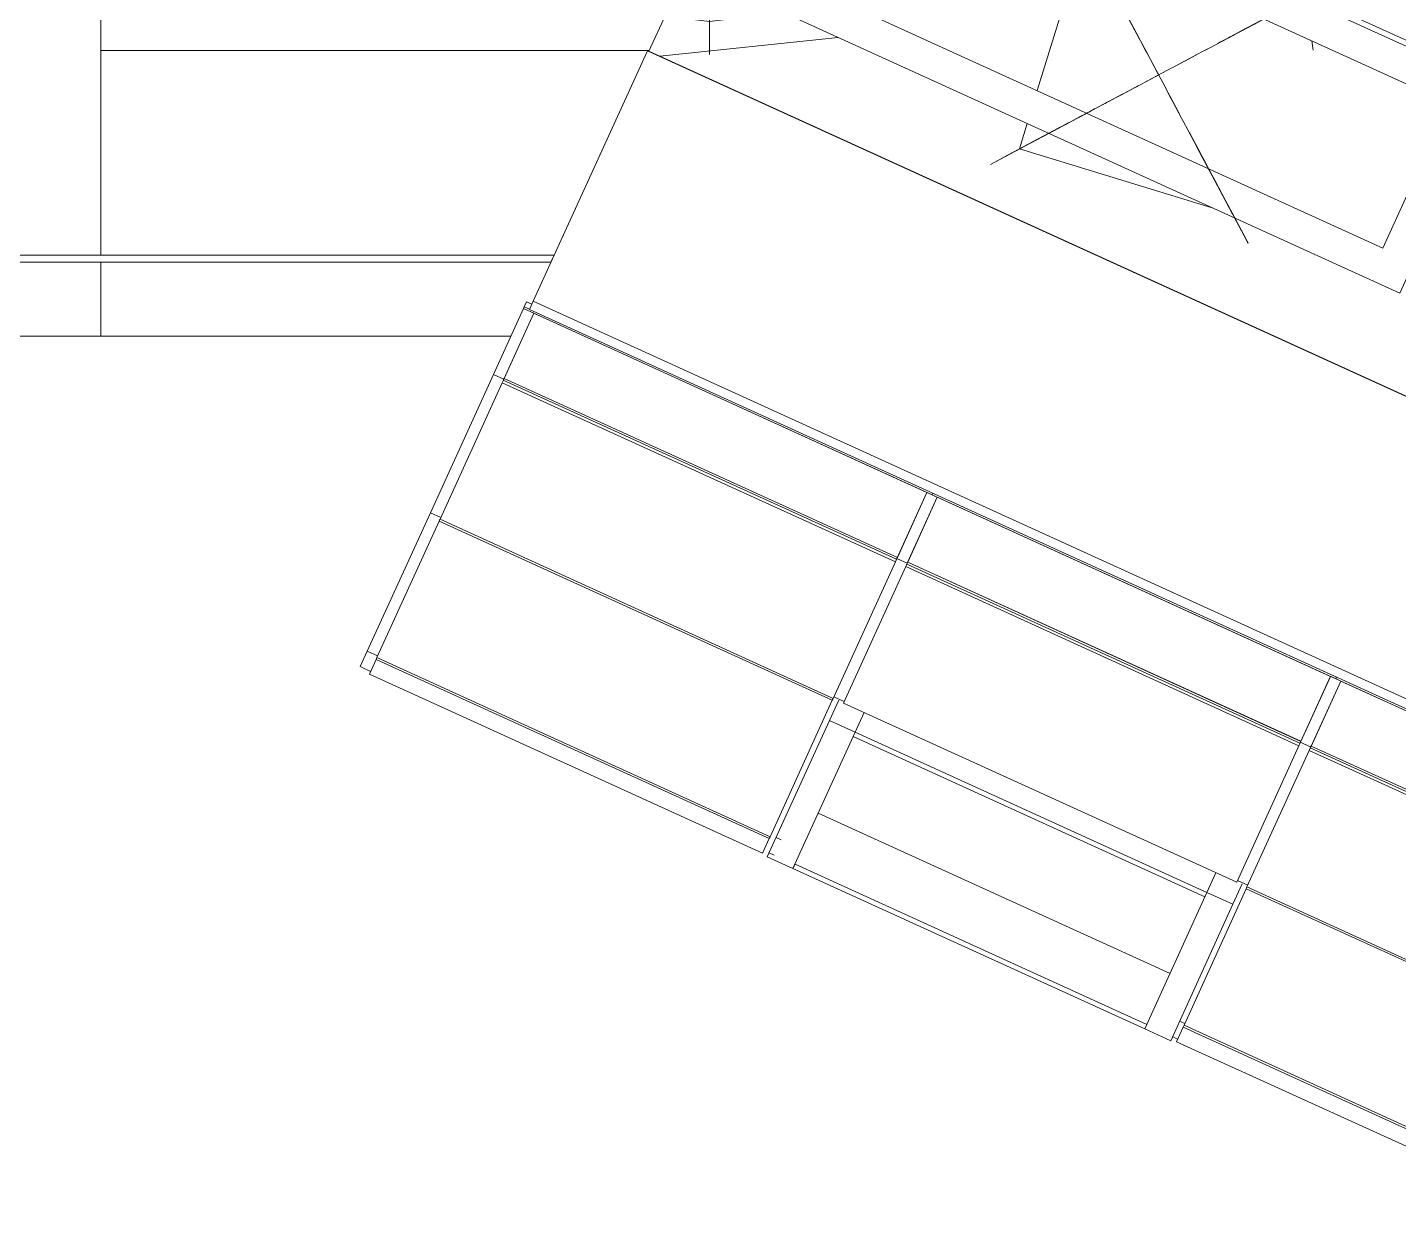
# Model space of a CAD drawing. Header units: inches. Extents: x -578 to 1873, y 397 to 1812.
# Drawn here: x -434.1 to -313.5, y 1076.8 to 1182.4 of the extents above; entities that cross this region are included whole.
import ezdxf

# ---------------------------------------------------------------- set-up
doc = ezdxf.new("R2010")
doc.units = ezdxf.units.IN
doc.header["$MEASUREMENT"] = 0
for name, color, linetype, lineweight in [('A-GLAZ-CURT', 52, 'Continuous', 9), ('A-GLAZ-CWMG', 51, 'Continuous', 9), ('A-ROOF', 132, 'Continuous', 13), ('A-WALL', 113, 'Continuous', 13), ('I-FURN', 30, 'Continuous', 9), ('L-HRDS', 13, 'Continuous', 9), ('L-PLNT', 71, 'Continuous', 9)]:
    doc.layers.add(name, color=color, linetype=linetype, lineweight=lineweight)

# ---------------------------------------------------------------- blocks, each defined once
blk = doc.blocks.new('3D Cad File Example_dwg_CP_Solar Panel - Square-1731942-_3D_-2915-Level 1')
at = {"layer": 'A-GLAZ-CURT'}
for p, q in [((-1042.2, -43.84), (-1041.61, -42.55)), ((-1041.61, -42.55), (-1041.54, -42.39)), ((-1041.61, -42.55), (-1007.04, -58.31)), ((-1007.62, -59.59), (-1042.2, -43.84)), ((-1007.62, -59.59), (-1007.04, -58.31)), ((-1007.04, -58.31), (-1006.96, -58.15))]:
    blk.add_line(p, q, dxfattribs=at)
blk = doc.blocks.new('3D Cad File Example_dwg_CP_Solar Panel - Square-V6-_3D_-2916-Level 1')
at = {"layer": 'A-GLAZ-CURT'}
for p, q in [((-1036.07, -30.38), (-1041.54, -42.39)), ((-1036.07, -30.38), (-1036, -30.22)), ((-1001.49, -46.14), (-1036.07, -30.38)), ((-1041.54, -42.39), (-1006.96, -58.15)), ((-1001.49, -46.14), (-1006.96, -58.15)), ((-1001.49, -46.14), (-1001.42, -45.98))]:
    blk.add_line(p, q, dxfattribs=at)
blk = doc.blocks.new('3D Cad File Example_dwg_System Panel - Solar Wall Edges-1683376-_3D_-2917-Level 1')
at = {"layer": 'A-GLAZ-CURT'}
for p, q in [((-1027.75, -12.11), (-1030.35, -17.83)), ((-1027.75, -12.11), (-993.17, -27.87)), ((-1030.35, -17.83), (-995.77, -33.59)), ((-995.77, -33.59), (-993.17, -27.87))]:
    blk.add_line(p, q, dxfattribs=at)
blk = doc.blocks.new('3D Cad File Example_dwg_Rectangular Mullion - 1_ x 1_5_ _Black_-1053128-_3D_-2918-Level 1')
at = {"layer": 'A-GLAZ-CWMG'}
for p, q in [((-959.45, -50.34), (-959.37, -50.18)), ((-924.87, -66.09), (-959.45, -50.34)), ((-924.79, -65.93), (-959.37, -50.18)), ((-924.79, -65.93), (-924.87, -66.09))]:
    blk.add_line(p, q, dxfattribs=at)
blk = doc.blocks.new('3D Cad File Example_dwg_Rectangular Mullion - 1_ x 1_5_ _Black_-1053131-_3D_-2919-Level 1')
at = {"layer": 'A-GLAZ-CWMG'}
for p, q in [((-970.5, -74.59), (-970.95, -74.38)), ((-971.57, -75.74), (-971.12, -75.95))]:
    blk.add_line(p, q, dxfattribs=at)
blk = doc.blocks.new('3D Cad File Example_dwg_Rectangular Mullion - 1_ x 1_5_ _Black_-V7-_3D_-2920-Level 1')
at = {"layer": 'A-GLAZ-CWMG'}
for p, q in [((-965.86, -62.01), (-964.95, -62.42)), ((-970.95, -74.38), (-970.5, -74.59))]:
    blk.add_line(p, q, dxfattribs=at)
blk = doc.blocks.new('3D Cad File Example_dwg_Rectangular Mullion - 1_ x 1_5_ _Black_-V7-_3D_-V3-Level 1')
at = {"layer": 'A-GLAZ-CWMG'}
for p, q in [((-960.32, -49.84), (-960.38, -49.98)), ((-960.32, -49.84), (-959.41, -50.26)), ((-959.47, -50.39), (-959.41, -50.26)), ((-965.86, -62.01), (-964.95, -62.42))]:
    blk.add_line(p, q, dxfattribs=at)
blk = doc.blocks.new('3D Cad File Example_dwg_Rectangular Mullion - 1_ x 1_5_ _Black_-1683368-_3D_-2921-Level 1')
at = {"layer": 'A-GLAZ-CWMG'}
for p, q in [((-957.68, -44.04), (-960.32, -49.84)), ((-956.77, -44.46), (-959.41, -50.26)), ((-956.77, -44.46), (-957.68, -44.04)), ((-960.32, -49.84), (-959.41, -50.26))]:
    blk.add_line(p, q, dxfattribs=at)
blk = doc.blocks.new('3D Cad File Example_dwg_Rectangular Mullion - 1_ x 1_5_ _Black_-1053135-_3D_-2925-Level 1')
at = {"layer": 'A-GLAZ-CWMG'}
for p, q in [((-992.71, -28.08), (-992.64, -27.93)), ((-992.71, -28.08), (-957.22, -44.25)), ((-957.22, -44.25), (-957.15, -44.1))]:
    blk.add_line(p, q, dxfattribs=at)
blk = doc.blocks.new('3D Cad File Example_dwg_Rectangular Mullion - 1_ x 1_5_ _Black_-1683379-_3D_-2927-Level 1')
at = {"layer": 'A-GLAZ-CWMG'}
for p, q in [((-1028.66, -11.7), (-1031.3, -17.5)), ((-1028.66, -11.7), (-1027.75, -12.11)), ((-1027.75, -12.11), (-1030.39, -17.91)), ((-1030.39, -17.91), (-1031.3, -17.5))]:
    blk.add_line(p, q, dxfattribs=at)
blk = doc.blocks.new('3D Cad File Example_dwg_Rectangular Mullion - 1_ x 1_5_ _Black_-1053170-_3D_-2928-Level 1')
at = {"layer": 'A-GLAZ-CWMG'}
for p, q in [((-1043.01, -43.19), (-1042.39, -41.83)), ((-1041.48, -42.25), (-1042.39, -41.83)), ((-1042.1, -43.61), (-1043.01, -43.19))]:
    blk.add_line(p, q, dxfattribs=at)
blk = doc.blocks.new('3D Cad File Example_dwg_Rectangular Mullion - 1_ x 1_5_ _Black_-V9-_3D_-2929-Level 1')
at = {"layer": 'A-GLAZ-CWMG'}
for p, q in [((-1036.84, -29.66), (-1042.39, -41.83)), ((-1035.93, -30.08), (-1036.84, -29.66)), ((-1041.48, -42.25), (-1042.39, -41.83))]:
    blk.add_line(p, q, dxfattribs=at)
blk = doc.blocks.new('3D Cad File Example_dwg_Rectangular Mullion - 1_ x 1_5_ _Black_-V9-_3D_-V5-Level 1')
at = {"layer": 'A-GLAZ-CWMG'}
for p, q in [((-1031.3, -17.5), (-1036.84, -29.66)), ((-1030.39, -17.91), (-1031.3, -17.5)), ((-1030.45, -18.05), (-1030.39, -17.91)), ((-1035.93, -30.08), (-1036.84, -29.66))]:
    blk.add_line(p, q, dxfattribs=at)
blk = doc.blocks.new('3D Cad File Example_dwg_Pergola Modern - Pergola-1094976-_3D_-2974-Level 1')
at = {"layer": 'I-FURN'}
blk.add_line((85.5, -54), (-85.5, -54), dxfattribs=at)
blk = doc.blocks.new('3D Cad File Example_dwg_Planter Box - 96_L x 20_W x 24_H-1472894-_3D_-3529-Level 1')
at = {"layer": 'L-HRDS'}
for p, q in [((48, 10), (-48, 10)), ((-48, -10), (-48, 10)), ((48, 10), (48, -10)), ((45, 7), (-45, 7)), ((-45, -7), (-45, 7)), ((45, -7), (45, 7)), ((45, -7), (-45, -7)), ((48, -10), (-48, -10))]:
    blk.add_line(p, q, dxfattribs=at)
blk = doc.blocks.new('3D Cad File Example_dwg_RPC Shrub - Lupin 3_-10_-1394599-_3D_-V87-Level 1')
at = {"layer": 'L-PLNT'}
for p, q in [((0, 16.02), (0, 16.76)), ((0, 16.76), (0, 8.9)), ((0, 7.27), (0, 16.02)), ((0, 14.98), (0, 15.42)), ((0, 15.42), (0, 15.14)), ((0, 15.14), (0, 10.95)), ((0, 14.98), (0, 9.94)), ((0, 14.09), (0, 14.83)), ((0, 14.83), (0, 8.16)), ((0, 13.86), (-12.53, 1.32)), ((0, 9.19), (0, 14.09)), ((1.65, 12.21), (0, 13.86)), ((0, 8.14), (0, 10.95)), ((0, 9.87), (0, 10.08)), ((0, 10.08), (0, 8.9)), ((0, 8.16), (0, 9.94)), ((0, 9.87), (0, 9.48)), ((13.77, 0.08), (3.79, 10.07)), ((0, 7.12), (0, 9.64)), ((0, 9.59), (0, 9.64)), ((0, 9.59), (0, 9.51)), ((0, 9.51), (0, 9.39)), ((0, 9.48), (0, 6.82)), ((0, 9.39), (0, 9.26)), ((0, 9.26), (0, 9.12)), ((0, 8.9), (0, 9.19)), ((0, 8.34), (0, 9.14)), ((0, 9.14), (0, 7.56)), ((0, 9.12), (0, 9)), ((0, 8.9), (0, 9)), ((0, 7.8), (0, 8.34)), ((0, 6.82), (0, 8.3)), ((0, 8.2), (0, 8.3)), ((0, 8.2), (0, 8.08)), ((0, 7.56), (0, 8.14)), ((0, 8.08), (0, 7.95)), ((0, 7.95), (0, 7.81)), ((0, 7.81), (0, 7.56)), ((0, 7.81), (0, 7.7)), ((0, 7.48), (0, 7.8)), ((0, 7.61), (0, 7.7)), ((0, 7.56), (0, 7.61)), ((0, 7.41), (0, 7.56)), ((0, 7.43), (0, 7.56)), ((0, 7.48), (0, 7.41)), ((0, 7.43), (0, 7.32)), ((0, 6.38), (0, 7.42)), ((0, 7.41), (0, 7.42)), ((0, 6.82), (0, 7.41)), ((0, 7.32), (0, 7.24)), ((0, 7.27), (0, 7.12)), ((0, 7.24), (0, 7.17)), ((0, 7.17), (0, 7.11)), ((0, 7.16), (0, 4.73)), ((0, 7.11), (0, 7.05)), ((0, 7.05), (0, 6.97)), ((0, 6.97), (0, 6.38)), ((0, 6.82), (0, 5.93)), ((0, 3.56), (0, 5.93)), ((0, 5.19), (0, 5.34)), ((0, 4.3), (0, 5.34)), ((0, 5.19), (0, 4.3)), ((0, 4.3), (0, 3.56)), ((0, 4.3), (0, 3.71)), ((0, 3.11), (0, 3.71)), ((0, 2.04), (0, 3.39)), ((0, 3.39), (0, 3.2)), ((0, 3.2), (0, 2.37)), ((0, 2.22), (0, 3.11)), ((0, 2.37), (0, 2.22)), ((0, 2.04), (0, 2.22)), ((0, 2.22), (0, 0.84)), ((0, 1.04), (0, 1.48)), ((0, 1.48), (0, 0.12)), ((0, 1.04), (0, -1.33)), ((0, 0.84), (0, 0.21)), ((0, 0.12), (0, 0.21)), ((-16, 0), (-16.76, 0)), ((-16.76, 0), (-16.61, 0)), ((-8.9, 0), (-16.61, 0)), ((-16.45, 0), (-16.46, 0)), ((-16.46, 0), (-14.6, 0)), ((-16.45, 0), (-14.43, 0)), ((-16, 0), (-13.82, 0)), ((-14.6, 0), (-10.56, 0)), ((-8.01, 0), (-14.43, 0)), ((-10.38, 0), (-13.94, 0)), ((-13.94, 0), (-13.74, 0)), ((-13.74, 0), (-13.82, 0)), ((-13.79, 0), (-13.05, 0)), ((-13.79, 0), (-8.45, 0)), ((-13.05, 0), (-7.12, 0)), ((-8.75, 0), (-11.27, 0)), ((-11.27, 0), (-10.38, 0)), ((-7.86, 0), (-10.56, 0)), ((-7.86, 0), (-9.79, 0)), ((-9.79, 0), (-9.7, 0)), ((-9.7, 0), (-9.54, 0)), ((-9.54, 0), (-9.33, 0)), ((-9.42, 0), (-8.33, 0)), ((-5.75, 0), (-9.33, 0)), ((-9.33, 0), (-9.09, 0)), ((-8.9, 0), (-9.19, 0)), ((-9.19, 0), (-8.01, 0)), ((-9.09, 0), (-8.85, 0)), ((-8.85, 0), (-8.63, 0)), ((-8.75, 0), (-8.36, 0)), ((-8.45, 0), (-8.63, 0)), ((-8.33, 0), (-8.36, 0)), ((-8.11, 0), (-8.16, 0)), ((-8.16, 0), (-5.91, 0)), ((-8.02, 0), (-8.11, 0)), ((-7.64, 0), (-8.02, 0)), ((-7.52, 0), (-7.64, 0)), ((-7.52, 0), (-7.41, 0)), ((-7.41, 0), (-4.6, 0)), ((-7.12, 0), (-6.97, 0)), ((-6.97, 0), (-6.11, 0)), ((-5.91, 0), (-6.11, 0)), ((-4.3, 0), (-5.04, 0)), ((-4.6, 0), (-5.04, 0)), ((-2.67, 0), (-4.3, 0)), ((-2.65, 0), (-3.78, 0)), ((-3.78, 0), (-3.74, 0)), ((-3.74, 0), (-3.14, 0)), ((-2.08, 0), (-3.14, 0)), ((-2.67, 0), (-2.37, 0)), ((-1.78, 0), (-2.65, 0)), ((-1.48, 0), (-2.37, 0)), ((-2.08, 0), (-1.78, 0)), ((-1.33, 0), (-1.48, 0)), ((1.04, 0), (-1.33, 0)), ((1.48, 0), (0.12, 0)), ((0.12, 0), (0.21, 0)), ((0.84, 0), (0.21, 0)), ((2.22, 0), (0.84, 0)), ((1.04, 0), (1.48, 0)), ((2.04, 0), (2.22, 0)), ((2.04, 0), (3.39, 0)), ((2.22, 0), (3.11, 0)), ((2.37, 0), (2.22, 0)), ((3.2, 0), (2.37, 0)), ((3.11, 0), (3.71, 0)), ((3.39, 0), (3.2, 0)), ((4.3, 0), (3.56, 0)), ((3.56, 0), (5.93, 0)), ((9.9, 0), (3.61, 0)), ((4.3, 0), (3.71, 0)), ((5.19, 0), (4.3, 0)), ((4.3, 0), (5.34, 0)), ((5.19, 0), (5.34, 0)), ((6.82, 0), (5.93, 0)), ((6.97, 0), (6.38, 0)), ((6.38, 0), (7.42, 0)), ((6.82, 0), (7.41, 0)), ((9.48, 0), (6.82, 0)), ((6.82, 0), (8.3, 0)), ((7.05, 0), (6.97, 0)), ((7.11, 0), (7.05, 0)), ((7.17, 0), (7.11, 0)), ((7.27, 0), (7.12, 0)), ((7.12, 0), (9.64, 0)), ((7.24, 0), (7.17, 0)), ((7.32, 0), (7.24, 0)), ((7.27, 0), (16.02, 0)), ((7.43, 0), (7.32, 0)), ((7.48, 0), (7.41, 0)), ((7.41, 0), (7.56, 0)), ((7.41, 0), (7.42, 0)), ((7.43, 0), (7.56, 0)), ((7.48, 0), (7.8, 0)), ((7.94, 0), (7.56, 0)), ((7.56, 0), (8.14, 0)), ((9.14, 0), (7.56, 0)), ((7.56, 0), (7.61, 0)), ((7.61, 0), (7.7, 0)), ((7.81, 0), (7.7, 0)), ((7.8, 0), (8.34, 0)), ((7.95, 0), (7.81, 0)), ((8.27, 0), (7.94, 0)), ((8.08, 0), (7.95, 0)), ((8.2, 0), (8.08, 0)), ((8.14, 0), (10.95, 0)), ((14.83, 0), (8.16, 0)), ((8.16, 0), (9.94, 0)), ((8.2, 0), (8.3, 0)), ((8.58, 0), (8.27, 0)), ((8.34, 0), (9.14, 0)), ((8.88, 0), (8.58, 0)), ((9.19, 0), (8.88, 0)), ((10.08, 0), (8.9, 0)), ((8.9, 0), (9, 0)), ((16.76, 0), (8.9, 0)), ((8.9, 0), (9.19, 0)), ((9.12, 0), (9, 0)), ((9.26, 0), (9.12, 0)), ((9.52, 0), (9.19, 0)), ((9.19, 0), (14.09, 0)), ((9.39, 0), (9.26, 0)), ((9.51, 0), (9.39, 0)), ((9.87, 0), (9.48, 0)), ((9.59, 0), (9.51, 0)), ((9.52, 0), (9.9, 0)), ((9.59, 0), (9.64, 0)), ((9.87, 0), (10.08, 0)), ((14.98, 0), (9.94, 0)), ((15.14, 0), (10.95, 0)), ((14.09, 0), (14.83, 0)), ((14.98, 0), (15.42, 0)), ((15.42, 0), (15.14, 0)), ((16.02, 0), (16.76, 0)), ((0, -1.33), (0, -1.48)), ((0, -1.48), (0, -2.37)), ((0, -2.08), (0, -1.78)), ((0, -1.78), (0, -2.65)), ((0, -2.08), (0, -3.14)), ((0, -2.67), (0, -2.37)), ((0, -2.65), (0, -3.78)), ((0, -2.67), (0, -4.3)), ((0, -3.74), (0, -3.14)), ((0, -3.78), (0, -3.74)), ((0, -4.3), (0, -5.04)), ((0, -7.41), (0, -4.6)), ((0, -4.6), (0, -5.04)), ((13.12, -4.2), (12.82, -5.04)), ((0, -8.16), (0, -5.91)), ((0, -5.91), (0, -6.11)), ((0, -6.97), (0, -6.11)), ((0, -7.12), (0, -6.97)), ((0, -13.05), (0, -7.12)), ((0, -7.52), (0, -7.41)), ((0, -7.44), (0, -10.1)), ((0, -7.52), (0, -7.64)), ((0, -7.64), (0, -8.02)), ((0, -7.86), (0, -9.79)), ((0, -7.86), (0, -10.56)), ((0, -9.19), (0, -8.01)), ((0, -8.01), (0, -14.43)), ((0, -8.02), (0, -8.11)), ((0, -8.11), (0, -8.16)), ((0, -10.1), (0, -8.33)), ((0, -8.33), (0, -8.36)), ((0, -8.75), (0, -8.36)), ((0, -13.79), (0, -8.45)), ((0, -8.45), (0, -8.63)), ((0, -8.85), (0, -8.63)), ((0, -8.75), (0, -11.27)), ((0, -9.09), (0, -8.85)), ((0, -8.9), (0, -9.19)), ((0, -8.9), (0, -14.88)), ((0, -9.33), (0, -9.09)), ((0, -9.54), (0, -9.33)), ((0, -9.7), (0, -9.54)), ((0, -9.79), (0, -9.7)), ((0, -11.27), (0, -10.38)), ((0, -10.38), (0, -13.94)), ((0, -14.6), (0, -10.56)), ((-4.46, -13.03), (-3.68, -13.31)), ((0, -13.79), (0, -13.05)), ((0, -13.94), (0, -13.74)), ((0, -13.74), (0, -13.82)), ((0, -14.88), (0, -13.82)), ((0, -14.88), (0, -14.43)), ((0.63, -13.78), (1.57, -13.68)), ((0, -14.88), (0, -14.6))]:
    blk.add_line(p, q, dxfattribs=at)
blk = doc.blocks.new('3D Cad File Example_dwg_RPC Shrub - Lupin 3_-10_-1394599-_3D_-V96-Level 1')
at = {"layer": 'L-PLNT'}
for p, q in [((-1, 12.86), (-1.36, 12.49)), ((0, 7.27), (0, 12.4)), ((0, 12.4), (0, 8.9)), ((0, 9.19), (0, 12.4)), ((0, 12.4), (0, 8.16)), ((0, 12.4), (0, 9.94)), ((0, 12.4), (0, 10.95)), ((0, 8.14), (0, 10.95)), ((3.64, 10.21), (2.67, 11.19)), ((-3.63, 10.23), (-12.03, 1.83)), ((0, 9.87), (0, 10.08)), ((0, 10.08), (0, 8.9)), ((0, 8.16), (0, 9.94)), ((0, 9.87), (0, 9.48)), ((0, 7.12), (0, 9.64)), ((0, 9.59), (0, 9.64)), ((0, 9.59), (0, 9.51)), ((0, 9.51), (0, 9.39)), ((0, 9.48), (0, 6.82)), ((0, 9.39), (0, 9.26)), ((0, 9.26), (0, 9.12)), ((0, 8.9), (0, 9.19)), ((0, 8.34), (0, 9.14)), ((0, 9.14), (0, 7.56)), ((0, 9.12), (0, 9)), ((0, 8.9), (0, 9)), ((0, 8.58), (0, -6.81)), ((0, 8.58), (0, 8.27)), ((0, 7.8), (0, 8.34)), ((0, 6.82), (0, 8.3)), ((0, 8.2), (0, 8.3)), ((0, 8.27), (0, 7.94)), ((0, 8.2), (0, 8.08)), ((0, 7.56), (0, 8.14)), ((0, 8.08), (0, 7.95)), ((0, 7.95), (0, 7.81)), ((0, 7.94), (0, 7.56)), ((0, 7.81), (0, 7.7)), ((0, 7.48), (0, 7.8)), ((0, 7.61), (0, 7.7)), ((0, 7.56), (0, 7.61)), ((0, 7.41), (0, 7.56)), ((0, 7.43), (0, 7.56)), ((0, 7.48), (0, 7.41)), ((0, 7.43), (0, 7.32)), ((0, 6.38), (0, 7.42)), ((0, 7.41), (0, 7.42)), ((0, 6.82), (0, 7.41)), ((0, 7.32), (0, 7.24)), ((0, 7.27), (0, 7.12)), ((0, 7.24), (0, 7.17)), ((0, 7.17), (0, 7.11)), ((0, 7.11), (0, 7.05)), ((0, 7.05), (0, 6.97)), ((0, 6.97), (0, 6.38)), ((0, 6.82), (0, 5.93)), ((0, 3.56), (0, 5.93)), ((0, 5.19), (0, 5.34)), ((0, 4.3), (0, 5.34)), ((0, 5.19), (0, 4.3)), ((0, 4.3), (0, 3.56)), ((0, 4.3), (0, 3.71)), ((0, 3.11), (0, 3.71)), ((0, 2.04), (0, 3.39)), ((0, 3.39), (0, 3.2)), ((0, 3.2), (0, 2.37)), ((0, 2.22), (0, 3.11)), ((0, 2.37), (0, 2.22)), ((0, 2.04), (0, 2.22)), ((0, 2.22), (0, 0.84)), ((0, 1.04), (0, 1.48)), ((0, 1.48), (0, 0.12)), ((13.86, 0), (11.67, 2.19)), ((0, 1.04), (0, -1.33)), ((0, 0.84), (0, 0.21)), ((0, 0.12), (0, 0.21)), ((13.86, 0), (13.49, -3.17)), ((-16, 0), (-16.76, 0)), ((-16.76, 0), (-16.61, 0)), ((-8.9, 0), (-16.61, 0)), ((-16.45, 0), (-16.46, 0)), ((-16.46, 0), (-14.6, 0)), ((-16.45, 0), (-14.43, 0)), ((-16, 0), (-13.82, 0)), ((-14.6, 0), (-10.56, 0)), ((-8.01, 0), (-14.43, 0)), ((-10.38, 0), (-13.94, 0)), ((-13.94, 0), (-13.74, 0)), ((-13.74, 0), (-13.82, 0)), ((-13.79, 0), (-13.05, 0)), ((-13.79, 0), (-8.45, 0)), ((-13.05, 0), (-7.12, 0)), ((-8.75, 0), (-11.27, 0)), ((-11.27, 0), (-10.38, 0)), ((-7.86, 0), (-10.56, 0)), ((3.65, 0), (-10.1, 0)), ((-10.1, 0), (-8.33, 0)), ((-7.86, 0), (-9.79, 0)), ((-9.79, 0), (-9.7, 0)), ((-9.7, 0), (-9.54, 0)), ((-9.54, 0), (-9.33, 0)), ((-9.33, 0), (-9.09, 0)), ((-8.9, 0), (-9.19, 0)), ((-9.19, 0), (-8.01, 0)), ((-9.09, 0), (-8.85, 0)), ((-8.85, 0), (-8.63, 0)), ((-8.75, 0), (-8.36, 0)), ((-8.45, 0), (-8.63, 0)), ((-8.33, 0), (-8.36, 0)), ((-8.11, 0), (-8.16, 0)), ((-8.16, 0), (-5.91, 0)), ((-8.02, 0), (-8.11, 0)), ((-7.64, 0), (-8.02, 0)), ((-7.52, 0), (-7.64, 0)), ((-7.52, 0), (-7.41, 0)), ((-7.41, 0), (-4.6, 0)), ((-7.12, 0), (-6.97, 0)), ((-6.97, 0), (-6.11, 0)), ((-5.91, 0), (-6.11, 0)), ((-4.3, 0), (-5.04, 0)), ((-4.6, 0), (-5.04, 0)), ((-2.67, 0), (-4.3, 0)), ((-2.65, 0), (-3.78, 0)), ((-3.78, 0), (-3.74, 0)), ((-3.74, 0), (-3.14, 0)), ((-2.08, 0), (-3.14, 0)), ((-2.67, 0), (-2.37, 0)), ((-1.78, 0), (-2.65, 0)), ((-1.48, 0), (-2.37, 0)), ((-2.08, 0), (-1.78, 0)), ((-1.33, 0), (-1.48, 0)), ((1.04, 0), (-1.33, 0)), ((1.48, 0), (0.12, 0)), ((0.12, 0), (0.21, 0)), ((0.84, 0), (0.21, 0)), ((2.22, 0), (0.84, 0)), ((1.04, 0), (1.48, 0)), ((2.04, 0), (2.22, 0)), ((2.04, 0), (3.39, 0)), ((2.22, 0), (3.11, 0)), ((2.37, 0), (2.22, 0)), ((3.2, 0), (2.37, 0)), ((3.11, 0), (3.71, 0)), ((3.39, 0), (3.2, 0)), ((4.3, 0), (3.56, 0)), ((3.56, 0), (5.93, 0)), ((4.3, 0), (3.71, 0)), ((5.19, 0), (4.3, 0)), ((4.3, 0), (5.34, 0)), ((5.19, 0), (5.34, 0)), ((6.82, 0), (5.93, 0)), ((6.97, 0), (6.38, 0)), ((6.38, 0), (7.42, 0)), ((6.82, 0), (7.41, 0)), ((9.48, 0), (6.82, 0)), ((6.82, 0), (8.3, 0)), ((7.05, 0), (6.97, 0)), ((7.11, 0), (7.05, 0)), ((7.17, 0), (7.11, 0)), ((7.27, 0), (7.12, 0)), ((7.12, 0), (9.64, 0)), ((7.24, 0), (7.17, 0)), ((7.32, 0), (7.24, 0)), ((7.27, 0), (16.02, 0)), ((7.43, 0), (7.32, 0)), ((7.48, 0), (7.41, 0)), ((7.41, 0), (7.56, 0)), ((7.41, 0), (7.42, 0)), ((7.43, 0), (7.56, 0)), ((7.48, 0), (7.8, 0)), ((7.94, 0), (7.56, 0)), ((7.56, 0), (8.14, 0)), ((9.14, 0), (7.56, 0)), ((7.56, 0), (7.61, 0)), ((7.61, 0), (7.7, 0)), ((7.81, 0), (7.7, 0)), ((7.8, 0), (8.34, 0)), ((7.95, 0), (7.81, 0)), ((8.27, 0), (7.94, 0)), ((8.08, 0), (7.95, 0)), ((8.2, 0), (8.08, 0)), ((8.14, 0), (10.95, 0)), ((14.83, 0), (8.16, 0)), ((8.16, 0), (9.94, 0)), ((8.2, 0), (8.3, 0)), ((8.58, 0), (8.27, 0)), ((8.34, 0), (9.14, 0)), ((8.88, 0), (8.58, 0)), ((9.19, 0), (8.88, 0)), ((10.08, 0), (8.9, 0)), ((8.9, 0), (9, 0)), ((16.76, 0), (8.9, 0)), ((8.9, 0), (9.19, 0)), ((9.12, 0), (9, 0)), ((9.26, 0), (9.12, 0)), ((9.52, 0), (9.19, 0)), ((9.19, 0), (14.09, 0)), ((9.39, 0), (9.26, 0)), ((9.51, 0), (9.39, 0)), ((9.87, 0), (9.48, 0)), ((9.59, 0), (9.51, 0)), ((9.52, 0), (9.84, 0)), ((9.59, 0), (9.64, 0)), ((9.87, 0), (10.08, 0)), ((14.98, 0), (9.94, 0)), ((15.14, 0), (10.95, 0)), ((14.09, 0), (14.83, 0)), ((14.98, 0), (15.42, 0)), ((15.42, 0), (15.14, 0)), ((16.02, 0), (16.76, 0)), ((0, -1.33), (0, -1.48)), ((0, -1.48), (0, -2.37)), ((0, -2.08), (0, -1.78)), ((0, -1.78), (0, -2.65)), ((0, -2.08), (0, -3.14)), ((0, -2.67), (0, -2.37)), ((0, -2.65), (0, -3.78)), ((0, -2.67), (0, -4.3)), ((0, -3.74), (0, -3.14)), ((13.49, -3.17), (12.45, -6.09)), ((-13.16, -4.11), (-12.45, -6.09)), ((0, -3.78), (0, -3.74)), ((0, -4.3), (0, -5.04)), ((0, -7.41), (0, -4.6)), ((0, -4.6), (0, -5.04)), ((0, -8.16), (0, -5.91)), ((0, -5.91), (0, -6.11)), ((-12.45, -6.09), (-10.81, -8.66)), ((0, -6.97), (0, -6.11)), ((0, -7.12), (0, -6.97)), ((0, -13.05), (0, -7.12)), ((12.45, -6.09), (10.81, -8.66)), ((0, -7.52), (0, -7.41)), ((0, -7.52), (0, -7.64)), ((0, -7.64), (0, -8.02)), ((0, -7.86), (0, -9.79)), ((0, -7.86), (0, -10.56)), ((0, -9.19), (0, -8.01)), ((0, -8.01), (0, -14.43)), ((0, -8.02), (0, -8.11)), ((0, -8.11), (0, -8.16)), ((0, -9.42), (0, -8.33)), ((0, -8.33), (0, -8.36)), ((0, -8.75), (0, -8.36)), ((-10.81, -8.66), (-8.66, -10.81)), ((0, -13.79), (0, -8.45)), ((0, -8.45), (0, -8.63)), ((0, -8.85), (0, -8.63)), ((0, -8.75), (0, -11.27)), ((0, -9.09), (0, -8.85)), ((0, -8.9), (0, -9.19)), ((0, -8.9), (0, -16.61)), ((0, -9.33), (0, -9.09)), ((0, -9.54), (0, -9.33)), ((0, -9.7), (0, -9.54)), ((10.81, -8.66), (8.7, -10.77)), ((-8.66, -10.81), (-6.09, -12.45)), ((0, -9.79), (0, -9.7)), ((0, -11.27), (0, -10.38)), ((0, -10.38), (0, -13.94)), ((0, -14.6), (0, -10.56)), ((-6.09, -12.45), (-3.17, -13.49)), ((0, -13.79), (0, -13.05)), ((3.17, -13.49), (5.56, -12.64)), ((-3.17, -13.49), (0, -13.86)), ((0, -13.86), (3.17, -13.49)), ((0, -13.94), (0, -13.74)), ((0, -13.74), (0, -13.82)), ((0, -16), (0, -13.82)), ((0, -16.45), (0, -14.43)), ((0, -16.46), (0, -14.6)), ((0, -16), (0, -16.76)), ((0, -16.45), (0, -16.46)), ((0, -16.76), (0, -16.61))]:
    blk.add_line(p, q, dxfattribs=at)
blk = doc.blocks.new('3D Cad File Example_dwg_Rectangular Mullion - 1_ x 1_5_ _Black_-1053134-_3D_-3575-Level 1')
at = {"layer": 'A-GLAZ-CWMG'}
for p, q in [((-1288.19, -12.11), (-1288.12, -11.96)), ((-1288.12, -11.96), (-1287.92, -11.51)), ((-1288.12, -11.96), (-1287.67, -12.16)), ((-1287.92, -11.51), (-1287.94, -11.56)), ((-1287.92, -11.51), (-1287.46, -11.72)), ((-1288.19, -12.11), (-1252.25, -28.49)), ((-1252.25, -28.49), (-1252.18, -28.34))]:
    blk.add_line(p, q, dxfattribs=at)
blk = doc.blocks.new('3D Cad File Example_dwg_Rectangular Mullion - 2_5_ x 5_ rectangular _Orange_-1053136-_3D_-2947-Level 1')
at = {"layer": 'A-GLAZ-CWMG'}
for p, q in [((180.52, -35.38), (181.31, -33.65)), ((180.52, -35.38), (180.34, -35.77)), ((211.28, -49.87), (180.34, -35.77)), ((211.46, -49.47), (180.52, -35.38)), ((212.25, -47.75), (211.46, -49.47)), ((211.46, -49.47), (211.28, -49.87))]:
    blk.add_line(p, q, dxfattribs=at)
blk = doc.blocks.new('3D Cad File Example_dwg_Rectangular Mullion - 2_5_ x 5_ rectangular _Orange_-1053137-_3D_-2957-Level 1')
at = {"layer": 'A-GLAZ-CWMG'}
for p, q in [((341.57, -64.63), (372.51, -78.73)), ((339.35, -69.5), (339.53, -69.11)), ((339.35, -69.5), (370.29, -83.6)), ((339.53, -69.11), (370.47, -83.21)), ((370.29, -83.6), (370.47, -83.21))]:
    blk.add_line(p, q, dxfattribs=at)
blk = doc.blocks.new('3D Cad File Example_dwg_Rectangular Mullion - 2_5_ x 5_ rectangular _Orange_-1053171-_3D_-2958-Level 1')
at = {"layer": 'A-GLAZ-CWMG'}
for p, q in [((376.55, -69.87), (375.76, -71.59)), ((378.04, -72.63), (378.86, -70.84)), ((370.29, -83.6), (375.76, -71.59)), ((378.04, -72.63), (375.76, -71.59)), ((372.57, -84.64), (378.04, -72.63)), ((372.57, -84.64), (370.29, -83.6))]:
    blk.add_line(p, q, dxfattribs=at)
blk = doc.blocks.new('3D Cad File Example_dwg_Rectangular Mullion - 2_5_ x 5_ rectangular _Orange_-1053172-_3D_-2959-Level 1')
at = {"layer": 'A-GLAZ-CWMG'}
for p, q in [((343.37, -54.67), (342.55, -56.46)), ((342.55, -56.46), (337.08, -68.47)), ((342.55, -56.46), (344.82, -57.49)), ((345.61, -55.77), (344.82, -57.49)), ((344.82, -57.49), (339.35, -69.5)), ((337.08, -68.47), (339.35, -69.5))]:
    blk.add_line(p, q, dxfattribs=at)
blk = doc.blocks.new('3D Cad File Example_dwg-2744-Level 1')
at = {"layer": 'A-ROOF'}
for p, q in [((-1277.16, 10.55), (-1275.66, 13.76)), ((-1276.2, 10.11), (-1260.51, 11.75))]:
    blk.add_line(p, q, dxfattribs=at)
at = {"layer": 'A-WALL', "color": 103, "lineweight": 9}
for p, q in [((-1325.37, -7.4), (-1325.37, 219.12)), ((-1277.16, 10.61), (-1325.37, 10.61)), ((-1287.34, -11.45), (-1277.3, 10.58)), ((-1285.5, -7.4), (-1277.3, 10.58)), ((-1111.35, -65.05), (-1277.3, 10.58)), ((-1277.3, 10.58), (-1277.16, 10.51)), ((-1277.16, 10.51), (-1277.16, 10.61)), ((-1111.35, -65.05), (-1277.16, 10.51)), ((-1325.37, -7.4), (-1338, -7.4)), ((-1285.78, -8.02), (-1338, -8.02)), ((-1325.37, -7.4), (-1328.87, -7.4)), ((-1325.37, -7.4), (-1285.5, -7.4)), ((-1285.5, -7.4), (-1287.34, -11.45)), ((-1285.5, -7.4), (-1285.78, -8.02)), ((-1285.78, -8.02), (-1285.57, -7.57)), ((-1287.34, -11.45), (-1287.67, -12.17)), ((-1109.9, -92.31), (-1287.34, -11.45)), ((-1110.22, -93.03), (-1287.67, -12.17))]:
    blk.add_line(p, q, dxfattribs=at)
at = {"layer": 'A-WALL'}
for p, q in [((-1111.33, -65.02), (-1277.16, 10.55)), ((-1276.2, 10.11), (-1277.16, 10.55)), ((-1325.37, -14.54), (-1325.37, -8.02)), ((-1325.37, -14.54), (-1325.37, -8.02)), ((-1325.37, -14.54), (-1338, -14.54)), ((-1289.3, -14.54), (-1325.37, -14.54))]:
    blk.add_line(p, q, dxfattribs=at)
for name, p, rotation in [('3D Cad File Example_dwg_Pergola Modern - Pergola-1094976-_3D_-2974-Level 1', (-1184.34, 58.89), 335.5014258085657), ('3D Cad File Example_dwg_Planter Box - 96_L x 20_W x 24_H-1472894-_3D_-3529-Level 1', (-1250.66, 18.25), 155.5014258085656), ('3D Cad File Example_dwg_RPC Shrub - Lupin 3_-10_-1394599-_3D_-V87-Level 1', (-1232.33, 8.45), 118)]:
    blk.add_blockref(name, p, dxfattribs=dict(rotation=rotation))
for name, p in [('3D Cad File Example_dwg_RPC Shrub - Lupin 3_-10_-1394599-_3D_-V96-Level 1', (-1271.83, 27.02)), ('3D Cad File Example_dwg_Rectangular Mullion - 1_ x 1_5_ _Black_-1053134-_3D_-3575-Level 1', (0, 0)), ('3D Cad File Example_dwg_Rectangular Mullion - 1_ x 1_5_ _Black_-1683379-_3D_-2927-Level 1', (-259.54, -0.41)), ('3D Cad File Example_dwg_System Panel - Solar Wall Edges-1683376-_3D_-2917-Level 1', (-259.54, -0.41)), ('3D Cad File Example_dwg_Rectangular Mullion - 1_ x 1_5_ _Black_-V9-_3D_-V5-Level 1', (-259.54, -0.41)), ('3D Cad File Example_dwg_CP_Solar Panel - Square-V6-_3D_-2916-Level 1', (-253.99, 11.75)), ('3D Cad File Example_dwg_Rectangular Mullion - 1_ x 1_5_ _Black_-1053128-_3D_-2918-Level 1', (-330.52, 31.93)), ('3D Cad File Example_dwg_Rectangular Mullion - 1_ x 1_5_ _Black_-1683368-_3D_-2921-Level 1', (-295.03, 15.76)), ('3D Cad File Example_dwg_System Panel - Solar Wall Edges-1683376-_3D_-2917-Level 1', (-224.05, -16.59)), ('3D Cad File Example_dwg_Rectangular Mullion - 1_ x 1_5_ _Black_-1053135-_3D_-2925-Level 1', (-259.54, -0.41)), ('3D Cad File Example_dwg_Rectangular Mullion - 1_ x 1_5_ _Black_-V9-_3D_-2929-Level 1', (-259.54, -0.41)), ('3D Cad File Example_dwg_CP_Solar Panel - Square-V6-_3D_-2916-Level 1', (-259.54, -0.41)), ('3D Cad File Example_dwg_Rectangular Mullion - 1_ x 1_5_ _Black_-V7-_3D_-V3-Level 1', (-295.03, 15.76)), ('3D Cad File Example_dwg_CP_Solar Panel - Square-V6-_3D_-2916-Level 1', (-218.5, -4.42)), ('3D Cad File Example_dwg_Rectangular Mullion - 1_ x 1_5_ _Black_-1053128-_3D_-2918-Level 1', (-295.03, 15.76)), ('3D Cad File Example_dwg_Rectangular Mullion - 1_ x 1_5_ _Black_-1053170-_3D_-2928-Level 1', (-259.54, -0.41)), ('3D Cad File Example_dwg_CP_Solar Panel - Square-1731942-_3D_-2915-Level 1', (-259.54, -0.41)), ('3D Cad File Example_dwg_Rectangular Mullion - 1_ x 1_5_ _Black_-1683368-_3D_-2921-Level 1', (-259.54, -0.41)), ('3D Cad File Example_dwg_Rectangular Mullion - 1_ x 1_5_ _Black_-1053135-_3D_-2925-Level 1', (-224.05, -16.59)), ('3D Cad File Example_dwg_System Panel - Solar Wall Edges-1683376-_3D_-2917-Level 1', (-188.56, -32.76)), ('3D Cad File Example_dwg_Rectangular Mullion - 2_5_ x 5_ rectangular _Orange_-1053172-_3D_-2959-Level 1', (-1603.84, 8.13)), ('3D Cad File Example_dwg_Rectangular Mullion - 1_ x 1_5_ _Black_-V7-_3D_-2920-Level 1', (-295.03, 15.76)), ('3D Cad File Example_dwg_Rectangular Mullion - 2_5_ x 5_ rectangular _Orange_-1053136-_3D_-2947-Level 1', (-1439.54, -13.99)), ('3D Cad File Example_dwg_Rectangular Mullion - 1_ x 1_5_ _Black_-V7-_3D_-V3-Level 1', (-259.54, -0.41)), ('3D Cad File Example_dwg_Rectangular Mullion - 1_ x 1_5_ _Black_-1053128-_3D_-2918-Level 1', (-259.54, -0.41)), ('3D Cad File Example_dwg_CP_Solar Panel - Square-V6-_3D_-2916-Level 1', (-183.02, -20.59)), ('3D Cad File Example_dwg_Rectangular Mullion - 2_5_ x 5_ rectangular _Orange_-1053137-_3D_-2957-Level 1', (-1603.84, 8.13)), ('3D Cad File Example_dwg_Rectangular Mullion - 1_ x 1_5_ _Black_-1053131-_3D_-2919-Level 1', (-295.03, 15.76)), ('3D Cad File Example_dwg_Rectangular Mullion - 2_5_ x 5_ rectangular _Orange_-1053171-_3D_-2958-Level 1', (-1603.84, 8.13)), ('3D Cad File Example_dwg_Rectangular Mullion - 1_ x 1_5_ _Black_-V7-_3D_-2920-Level 1', (-259.54, -0.41)), ('3D Cad File Example_dwg_CP_Solar Panel - Square-V6-_3D_-2916-Level 1', (-188.56, -32.76)), ('3D Cad File Example_dwg_Rectangular Mullion - 1_ x 1_5_ _Black_-1053131-_3D_-2919-Level 1', (-259.54, -0.41)), ('3D Cad File Example_dwg_CP_Solar Panel - Square-1731942-_3D_-2915-Level 1', (-188.56, -32.76))]:
    blk.add_blockref(name, p)

msp = doc.modelspace()

# ---------------------------------------------------------------- block references
at = {"layer": 'A-WALL', "color": 30, "lineweight": 9}
msp.add_blockref('3D Cad File Example_dwg-2744-Level 1', (897.69, 1169.79), dxfattribs=at)

doc.saveas('drawing.dxf')
